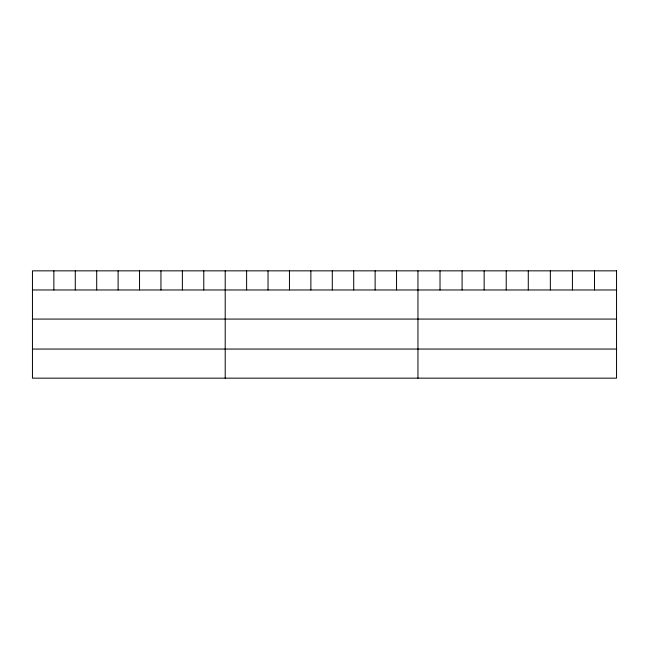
<?xml version="1.0" encoding="UTF-8"?>
<svg xmlns="http://www.w3.org/2000/svg" width="649" height="649" viewBox="0 0 649 649"><rect width="100%" height="100%" fill="white"/><g stroke="black" fill="none" stroke-linecap="round" stroke-linejoin="round"><path stroke-width="0.97" d="M32.45 289.973L616.55 289.973M32.45 319.073L616.55 319.073M32.45 349.057L616.55 349.057M594.484 270.844L594.484 289.973M572.418 270.844L572.418 289.973M550.352 270.844L550.352 289.973M528.286 270.844L528.286 289.973M506.22 270.844L506.22 289.973M484.154 270.844L484.154 289.973M462.088 270.844L462.088 289.973M440.022 270.844L440.022 289.973M417.956 270.844L417.956 378.156M396.539 270.844L396.539 289.973M375.122 270.844L375.122 289.973M353.705 270.844L353.705 289.973M332.288 270.844L332.288 289.973M310.871 270.844L310.871 289.973M289.454 270.844L289.454 289.973M268.037 270.844L268.037 289.973M246.62 270.844L246.62 289.973M225.203 270.844L225.203 378.156M203.786 270.844L203.786 289.973M182.369 270.844L182.369 289.973M160.952 270.844L160.952 289.973M139.535 270.844L139.535 289.973M118.118 270.844L118.118 289.973M96.701 270.844L96.701 289.973M75.284 270.844L75.284 289.973M53.867 270.844L53.867 289.973M616.55 270.844L32.45 270.844L32.45 378.156L616.55 378.156L616.55 270.844"/></g></svg>
